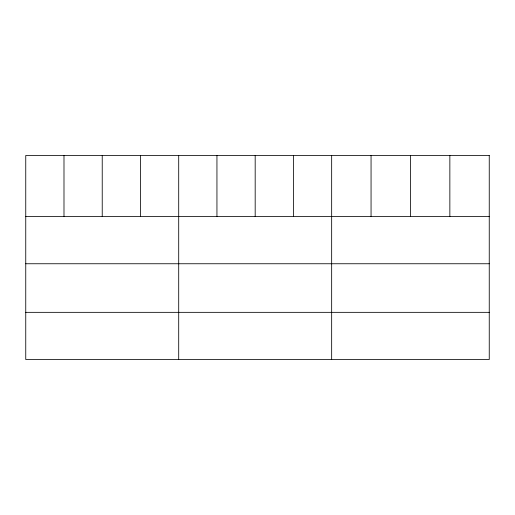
<?xml version="1.0" encoding="UTF-8"?>
<svg xmlns="http://www.w3.org/2000/svg" width="515" height="515" viewBox="0 0 515 515"><rect width="100%" height="100%" fill="white"/><g stroke="black" fill="none" stroke-linecap="round" stroke-linejoin="round"><path stroke-width="0.77" d="M25.75 216.583L489.25 216.583M25.75 263.751L489.25 263.751M25.75 312.341L489.25 312.341M449.853 155.491L449.853 216.583M410.455 155.491L410.455 216.583M371.058 155.491L371.058 216.583M331.66 155.491L331.66 359.509M293.421 155.491L293.421 216.583M255.183 155.491L255.183 216.583M216.944 155.491L216.944 216.583M178.705 155.491L178.705 359.509M140.466 155.491L140.466 216.583M102.228 155.491L102.228 216.583M63.989 155.491L63.989 216.583M489.25 155.491L25.75 155.491L25.75 359.509L489.25 359.509L489.25 155.491"/></g></svg>
